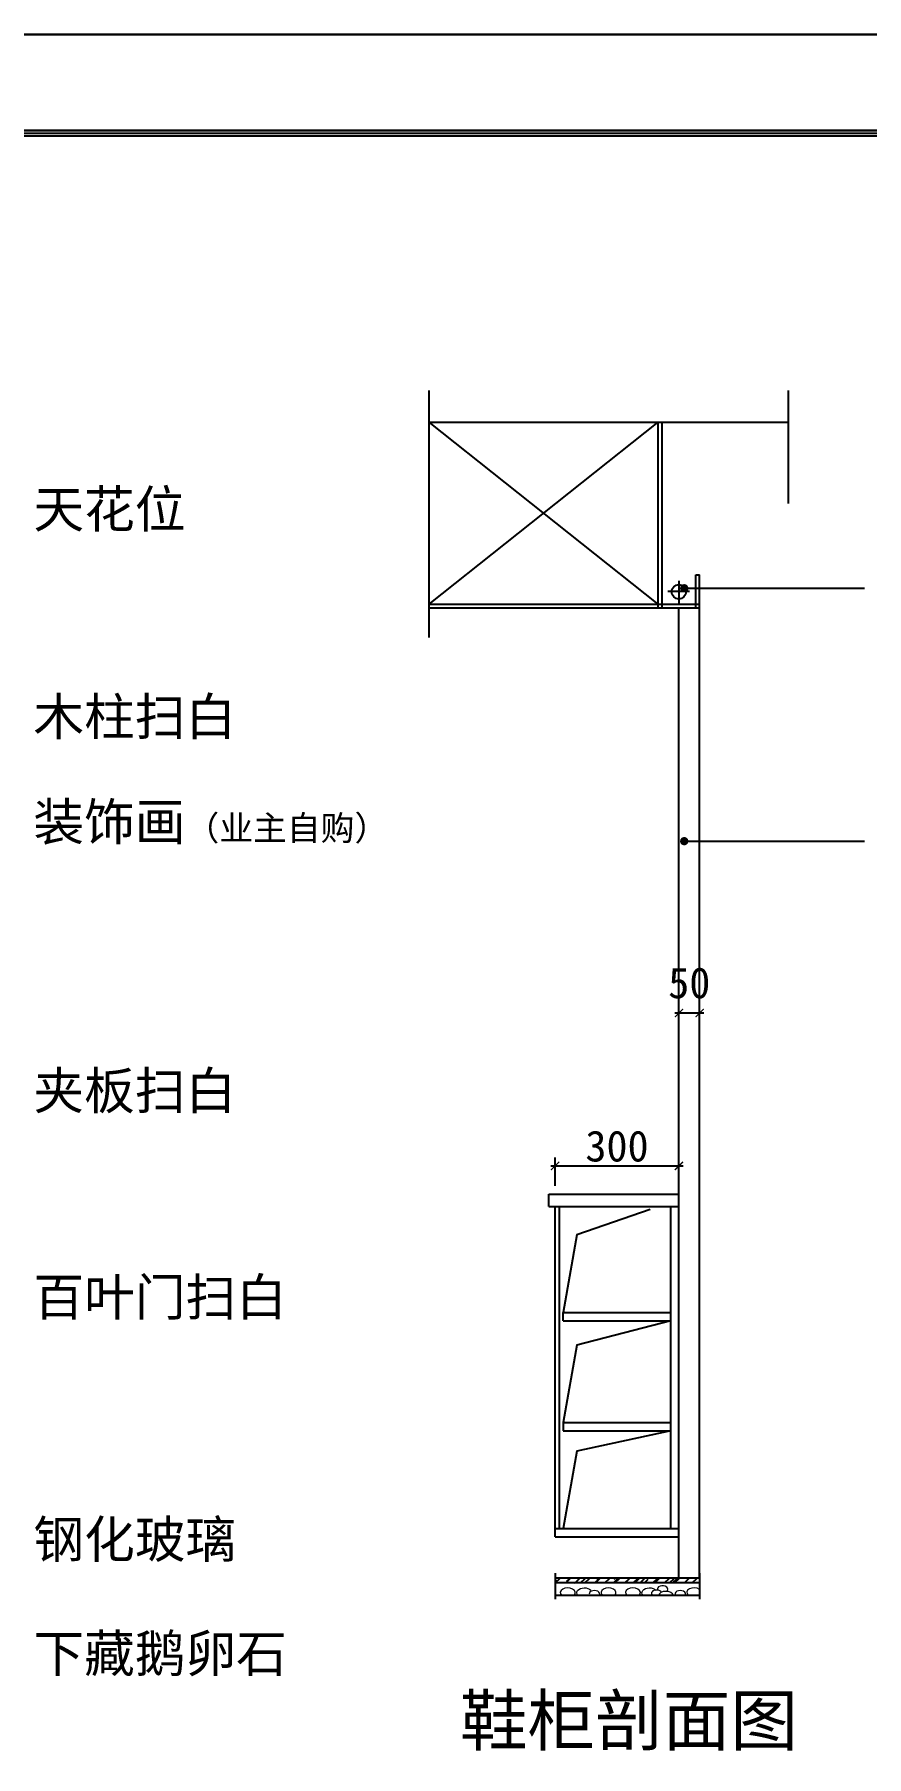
# Model space of a CAD drawing. Header units: millimetres. Extents: x 71641 to 191108, y -23091 to 29972.
# Drawn here: x 75478 to 77492, y -5311 to -1139 of the extents above; entities that cross this region are included whole.
import ezdxf

# ---------------------------------------------------------------- set-up
doc = ezdxf.new("R2010")
doc.units = ezdxf.units.MM
doc.layers.add('00', color=1, linetype='Continuous')
doc.layers.add('8', color=8, linetype='Continuous', lineweight=0)
doc.styles.add('30', font='SimSun.ttf', dxfattribs={"height": 75})
doc.styles.get("Standard").update_dxf_attribs({"font": 'SimSun.ttf', "height": 150})
doc.dimstyles.new('30', dxfattribs={"dimscale": 0, "dimtxt": 90, "dimasz": 20, "dimexe": 20, "dimexo": 20, "dimgap": 10, "dimtad": 1, "dimdec": 0, "dimzin": 0, "dimdsep": 46, "dimtxsty": '30', "dimblk": 'ARCHTICK', "dimcen": 20, "dimdle": 10, "dimclrd": 8, "dimclre": 8, "dimclrt": 2, "dimadec": 0, "dimazin": 0, "dimtfac": 1, "dimtdec": 0, "dimtmove": 2, "dimatfit": 3, "dimldrblk": 'DOT', "dimfxl": 0, "dimtolj": 2, "dimtzin": 0, "dimlwd": -1, "dimarcsym": 0})

# ---------------------------------------------------------------- blocks, each defined once
blk = doc.blocks.new('_ARCHTICK')
at = {"color": 0, "linetype": 'ByBlock', "const_width": 0.15}
blk.add_lwpolyline([(-0.5, -0.5), (0.5, 0.5)], dxfattribs=at)
blk = doc.blocks.new('*D107')
at = {"color": 8, "lineweight": -2}
for p, q in [((77038.2, -3555.2), (77038.2, -3489.2)), ((77088.2, -3555.2), (77088.2, -3489.2))]:
    blk.add_line(p, q, dxfattribs=at)
at = {"color": 8}
blk.add_line((77028.2, -3509.2), (77098.2, -3509.2), dxfattribs=at)
at = {"layer": 'Defpoints', "color": 0}
for p in [(77088.2, -3509.2), (77038.2, -3575.2), (77088.2, -3575.2)]:
    blk.add_point(p, dxfattribs=at)
at = {"color": 8, "xscale": 20, "yscale": 20, "zscale": 20, "rotation": 180}
blk.add_blockref('_ARCHTICK', (77038.2, -3509.2), dxfattribs=at)
at = {"color": 8, "xscale": 20, "yscale": 20, "zscale": 20}
blk.add_blockref('_ARCHTICK', (77088.2, -3509.2), dxfattribs=at)
at = {"color": 2, "insert": (77063.2, -3436.7), "char_height": 75, "attachment_point": 5, "style": '30'}
blk.add_mtext('\\A2;50', dxfattribs=at)
blk = doc.blocks.new('_Dot')
at = {"color": 0, "linetype": 'ByBlock', "lineweight": -2}
blk.add_line((-0.5, 0), (-1, 0), dxfattribs=at)
at = {"color": 0, "linetype": 'ByBlock', "const_width": 0.5}
blk.add_lwpolyline([(-0.25, 0, 1), (0.25, 0, 1)], format="xyb", close=True, dxfattribs=at)
blk = doc.blocks.new('DOT')
at = {"color": 0, "linetype": 'ByBlock'}
blk.add_line((-0.5, 0), (-1, 0), dxfattribs=at)
at = {"color": 0, "linetype": 'ByBlock', "const_width": 0.5}
blk.add_lwpolyline([(-0.25, 0, 1), (0.25, 0, 1)], format="xyb", close=True, dxfattribs=at)
blk = doc.blocks.new('*D108')
at = {"color": 8}
blk.add_line((76728.2, -3879.6), (77048.2, -3879.6), dxfattribs=at)
at = {"color": 8, "lineweight": -2}
for p, q in [((76738.2, -3928), (76738.2, -3859.6)), ((77038.2, -3928), (77038.2, -3859.6))]:
    blk.add_line(p, q, dxfattribs=at)
at = {"layer": 'Defpoints', "color": 0}
for p in [(77038.2, -3879.6), (76738.2, -3948), (77038.2, -3948)]:
    blk.add_point(p, dxfattribs=at)
at = {"color": 8, "xscale": 20, "yscale": 20, "zscale": 20, "rotation": 180}
blk.add_blockref('_ARCHTICK', (76738.2, -3879.6), dxfattribs=at)
at = {"color": 8, "xscale": 20, "yscale": 20, "zscale": 20}
blk.add_blockref('_ARCHTICK', (77038.2, -3879.6), dxfattribs=at)
at = {"color": 2, "insert": (76888.2, -3832.1), "char_height": 75, "attachment_point": 5, "style": '30'}
blk.add_mtext('\\A2;300', dxfattribs=at)

msp = doc.modelspace()

# ---------------------------------------------------------------- hatches: boundary and pattern name
h = msp.add_hatch()
h.set_pattern_fill('AR-RROOF', color=140, angle=45, style=0)
h.set_pattern_definition([(45, (-3165.488, 421.133), (21.552615, 57.473639), [381, -50.8, 127, -25.4]), (45, (-3150.58, 454), (-41.847994, 5.926969), [76.2, -8.382, 152.4, -19.05]), (45, (-3171.775, 445.38), (81.3611205, 105.428207), [203.2, -35.56, 101.6, -25.4])])
h.paths.add_polyline_path([(76738.2, -4878), (76738.2, -4890), (77088.2, -4890), (77088.2, -4878)])

# ---------------------------------------------------------------- linework, layer by layer
at = {"color": 3, "lineweight": -2}
msp.add_line((83355.2, -1371.3), (71873.6, -1371.3), dxfattribs=at)
at = {"color": 1}
for p, q in [((76433.2, -2599.4), (76433.2, -2001.5)), ((77303.6, -2275), (77303.6, -2001.5)), ((76738.2, -4866.2), (76738.2, -4928.9)), ((77088.2, -4866.2), (77088.2, -4928.9))]:
    msp.add_line(p, q, dxfattribs=at)
at = {"color": 3}
for p, q in [((76433.2, -2078), (77303.6, -2078)), ((76988.2, -2528), (76988.2, -2078)), ((77088.2, -2528), (77088.2, -2448)), ((76433.2, -2528), (77088.2, -2528)), ((76723.2, -3978), (76723.2, -3948)), ((76723.2, -3948), (77038.2, -3948)), ((76723.2, -3978), (77038.2, -3978)), ((76738.2, -4528), (76738.2, -3978)), ((76738.2, -4778), (76738.2, -3978)), ((76748.2, -3978), (76748.2, -4758)), ((77018.2, -4758), (77018.2, -3978)), ((76758.2, -4254.7), (76758.2, -4234.7)), ((76758.2, -4234.7), (77018.2, -4234.7)), ((76758.2, -4254.7), (77018.2, -4254.7)), ((76758.2, -4501.3), (76758.2, -4521.3)), ((76758.2, -4501.3), (77018.2, -4501.3)), ((76758.2, -4521.3), (77018.2, -4521.3)), ((76738.2, -4758), (77038.2, -4758)), ((76738.2, -4778), (77038.2, -4778))]:
    msp.add_line(p, q, dxfattribs=at)
at = {"color": 8}
for p, q in [((76988.2, -2519), (76433.2, -2078)), ((76433.2, -2519), (76988.2, -2078))]:
    msp.add_line(p, q, dxfattribs=at)
at = {"color": 11}
for p, q in [((76997.2, -2528), (76997.2, -2078)), ((77079.2, -2528), (77079.2, -2448)), ((77079.2, -2448), (77088.2, -2448)), ((76433.2, -2519), (77088.2, -2519))]:
    msp.add_line(p, q, dxfattribs=at)
at = {"color": 4}
for p, q in [((77064.1, -2488.3), (77011.2, -2488.3)), ((77037.9, -2462.3), (77037.9, -2518.6)), ((77038.2, -4878), (77038.2, -2528)), ((77088.2, -4878), (77088.2, -2528))]:
    msp.add_line(p, q, dxfattribs=at)
msp.add_line((77088.2, -4878), (76738.2, -4878))
at = {"color": 0}
for p, q in [((77088.2, -4878), (76738.2, -4878)), ((77088.2, -4878), (77088.1, -4920)), ((77088.2, -4890), (76738.2, -4890)), ((77088.1, -4920), (76738.2, -4920))]:
    msp.add_line(p, q, dxfattribs=at)
at = {"color": 3, "lineweight": -2}
for points in [[(71873.6, -1371.3), (83355.2, -1371.3), (83355.2, -9390.9), (71873.6, -9390.9)], [(71880.1, -1377.8), (83348.7, -1377.8), (83348.7, -9384.4), (71880.1, -9384.4)], [(71886.6, -1384.3), (83342.2, -1384.3), (83342.2, -9377.9), (71886.6, -9377.9)]]:
    msp.add_lwpolyline(points, close=True, dxfattribs=at)
at = {"color": 8}
for points in [[(76968.2, -3985.5), (76790.7, -4046.9), (76758.2, -4234.7)], [(77018.2, -4254.7), (76790.7, -4313.6), (76758.2, -4501.3)], [(77018.2, -4521.3), (76790.7, -4570.3), (76758.2, -4758)]]:
    msp.add_lwpolyline(points, dxfattribs=at)
at = {"color": 4}
msp.add_circle((77037.9, -2488.9), 17.5, dxfattribs=at)
at = {"layer": '00', "color": 8, "lineweight": -2}
for points in [[(71641.1, 13002.6), (91552.2, 13002.6), (91552.2, -1138.7), (71641.1, -1138.7)], [(71641.1, -1138.7), (83587.7, -1138.7), (83587.7, -9623.5), (71641.1, -9623.5)]]:
    msp.add_lwpolyline(points, close=True, dxfattribs=at)
at = {"layer": '8', "color": 11}
for centre, major_axis, start_param, end_param in [((76769.1, -4913.5), (-18.2, 0.5), 2.593698, 6.925742), ((76827.8, -4918.2), (-12.7, 0.4), 0.182075, 0.268577), ((76833.7, -4916.4), (12.7, -0.4), 5.82783, 9.926574), ((76855.9, -4916.3), (12.7, -0.4), 9.946718, 9.995465), ((76867.7, -4913.5), (18.2, -0.5), 5.73529, 10.067335), ((76926.8, -4913.5), (18.2, -0.5), 5.73529, 10.067335), ((76984.2, -4915.3), (12.7, -0.4), 6.691322, 10.085646), ((76985.4, -4918.2), (12.7, -0.4), 9.606853, 9.693355), ((76998.7, -4904.7), (12.7, -0.4), 5.561338, 9.813325), ((77006.9, -4921.9), (18.2, -0.5), 0.213033, 3.023221), ((77041.4, -4916.4), (12.7, -0.4), 5.82783, 9.926574), ((77063.5, -4916.3), (12.7, -0.4), 9.946718, 9.995465), ((77075.4, -4913.5), (18.2, -0.5), 7.091002, 10.067335)]:
    msp.add_ellipse(centre, major_axis=major_axis, ratio=0.638943, start_param=start_param, end_param=end_param, dxfattribs=at)
at = {"layer": '8', "color": 11, "extrusion": (0, 0, -1)}
for centre in [(76809, -4913.5), (76966.7, -4913.5)]:
    msp.add_ellipse(centre, major_axis=(18.2, 0.5), ratio=0.638943, start_param=2.593698, end_param=5.764229, dxfattribs=at)

# ---------------------------------------------------------------- texts
at = {"color": 2, "char_height": 90, "attachment_point": 1, "style": '30'}
for s, insert in [('天花位', (75475.1, -2243.5)), ('木柱扫白', (75475.1, -2746.1)), ('装饰画{\\H0.6667x;（业主自购）}', (75475.1, -3001.1)), ('夹板扫白', (75475.1, -3652.3)), ('百叶门扫白', (75475.1, -4152.4)), ('钢化玻璃', (75475.1, -4739.2)), ('下藏鹅卵石', (75475.1, -5015.6))]:
    msp.add_mtext(s, dxfattribs=dict(at, insert=insert))
at = {"color": 8, "insert": (77326.3, -5163), "char_height": 120, "width": 4291.546, "attachment_point": 3}
msp.add_mtext('{\\C2;鞋柜剖面图}', dxfattribs=at)

# ---------------------------------------------------------------- dimensions: what is measured, and where the dimension line sits
at = {"color": 3}
for p1, p2, distance, picture, middle in [((77038.2, -3575.2), (77088.2, -3575.2), 66, '*D107', (77063.2, -3436.7)), ((76738.2, -3948), (77038.2, -3948), 68.4, '*D108', (76888.2, -3832.1))]:
    dim = msp.add_aligned_dim(p1=p1, p2=p2, distance=distance, dimstyle='30', override={"dimscale": 1, "dimtxt": 75, "dimldrblk": 'DOT'}, dxfattribs=at)
    dim.commit()
    dim.dimension.update_dxf_attribs({"geometry": picture, "text_midpoint": middle})

# ---------------------------------------------------------------- leaders
for points in [[(77051, -2480.3), (77487.5, -2480.3)], [(77051, -3093), (77487.5, -3093)]]:
    msp.add_leader(points, dimstyle='30', override={"dimscale": 1, "dimtad": 0}, dxfattribs=at)

doc.saveas('drawing.dxf')
